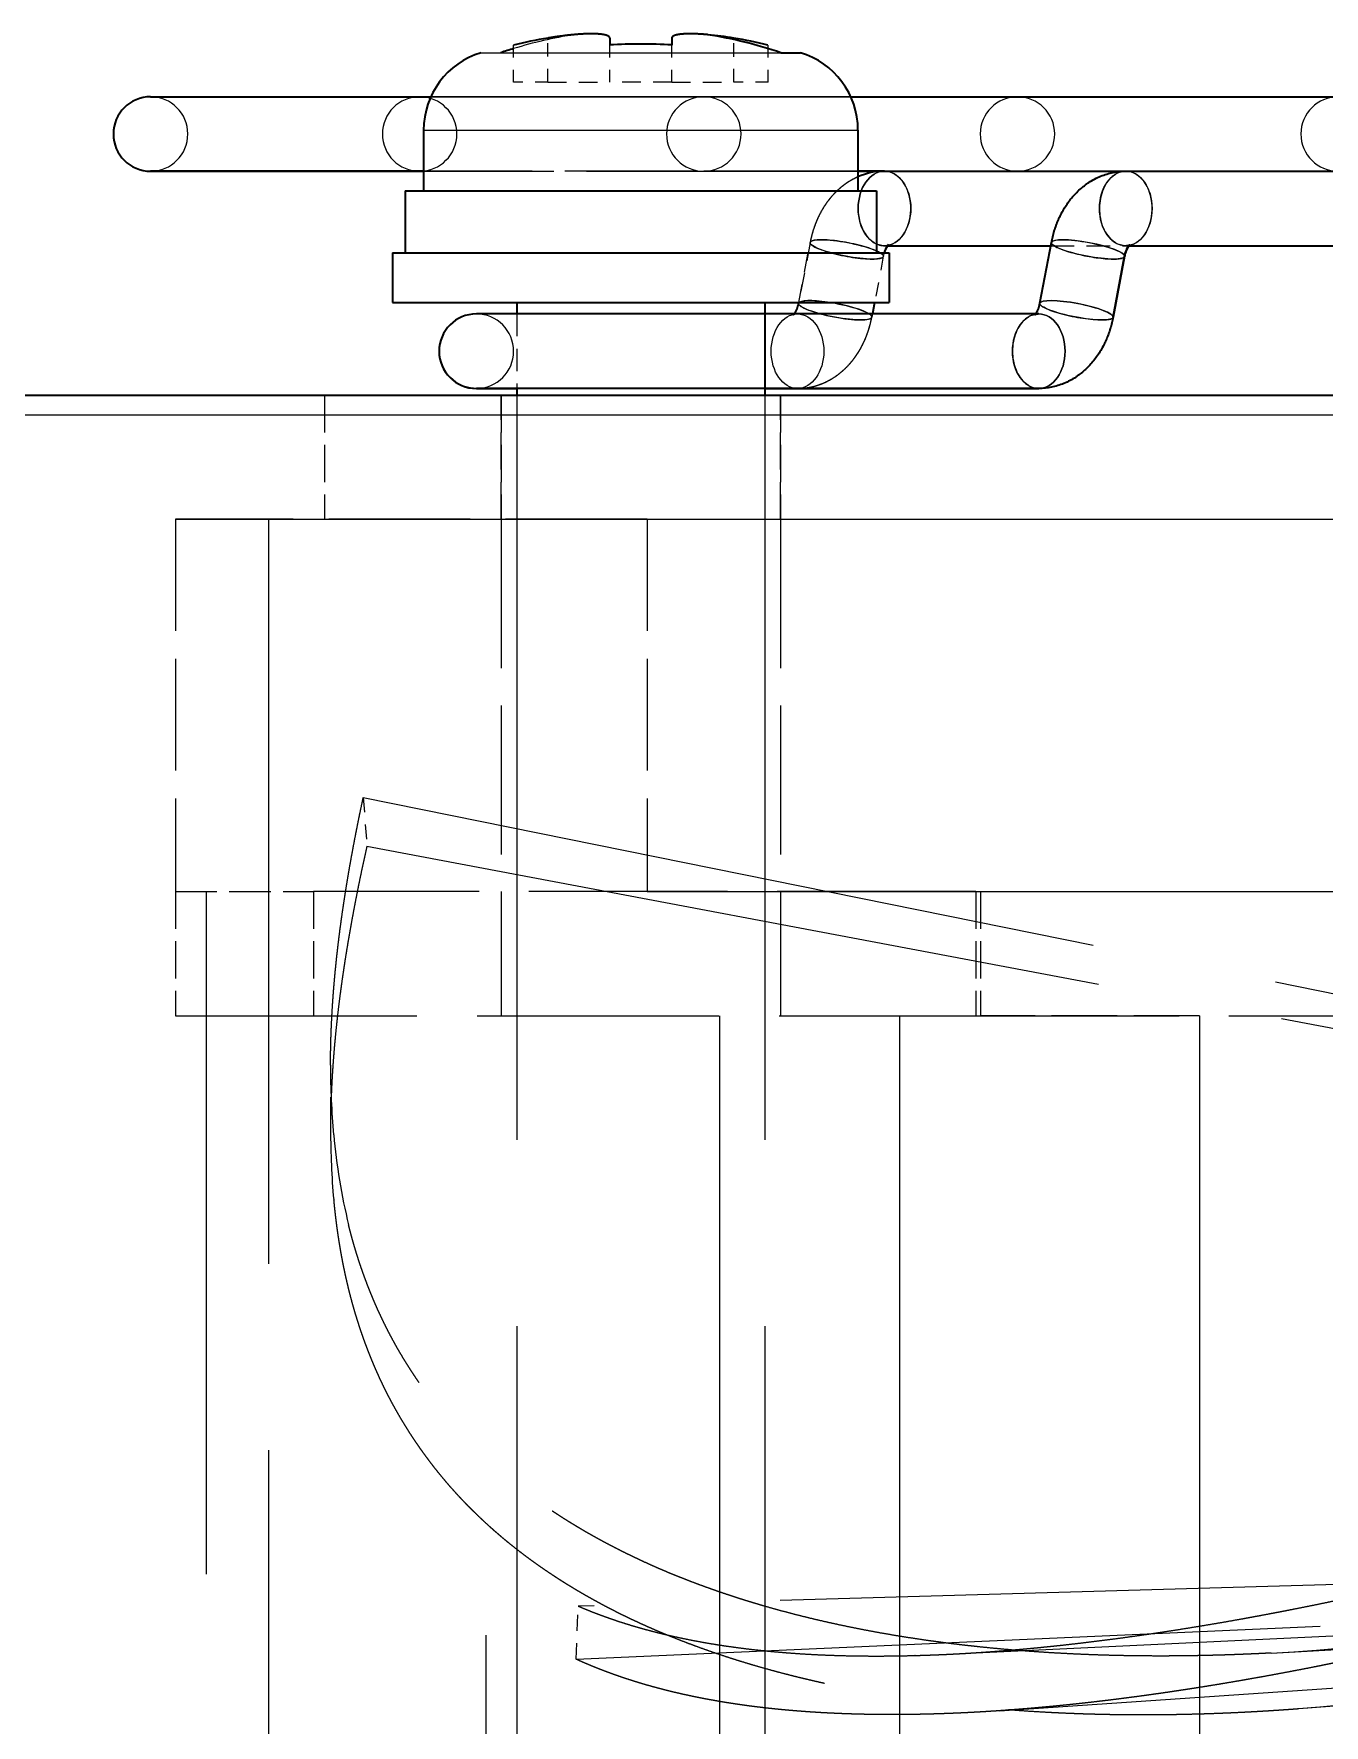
# Model space of a CAD drawing. Extents: x 23 to 587, y 4 to 413.
# Drawn here: x 281.27 to 291.67, y 102.51 to 116.14 of the extents above; entities that cross this region are included whole.
import ezdxf

# ---------------------------------------------------------------- set-up
doc = ezdxf.new("R2010")
doc.units = 0
doc.linetypes.add('DASHDOT', pattern=[18.5, 12, -3, 0.5, -3])
doc.linetypes.add('DASHED', pattern=[15, 12, -3])
doc.layers.get('0').update_dxf_attribs({"lineweight": 13})

# ---------------------------------------------------------------- blocks, each defined once
blk = doc.blocks.new('BLOCK415')
at = {"color": 7, "linetype": 'DASHDOT', "lineweight": 13, "ltscale": 0.351}
for p, q in [((359.39, 95.82), (359.39, 81.78)), ((366.41, 88.8), (352.37, 88.8))]:
    blk.add_line(p, q, dxfattribs=at)
blk = doc.blocks.new('BLOCK424')
at = {"color": 7, "linetype": 'DASHED', "lineweight": 13, "ltscale": 0.01775}
for p, q in [((360.39, 120.843), (360.39, 121.553)), ((360.39, 120.843), (360.39, 121.553)), ((363.39, 120.843), (363.39, 121.553))]:
    blk.add_line(p, q, dxfattribs=at)
at = {"color": 7, "lineweight": 35, "ltscale": 0.002772}
for p, q in [((361.39, 121.553), (361.39, 121.442)), ((362.39, 121.553), (362.39, 121.442))]:
    blk.add_line(p, q, dxfattribs=at)
at = {"color": 7, "lineweight": 13, "ltscale": 0.00059547}
blk.add_line((363.39, 121.529), (363.39, 121.553), dxfattribs=at)
at = {"color": 7, "lineweight": 13, "ltscale": 0.120702}
blk.add_line((359.319, 121.318), (364.147, 121.318), dxfattribs=at)
at = {"color": 7, "linetype": 'DASHED', "lineweight": 13, "ltscale": 0.00787}
blk.add_line((359.319, 121.318), (359.633, 121.318), dxfattribs=at)
at = {"color": 7, "linetype": 'DASHED', "lineweight": 13, "ltscale": 0.120702}
blk.add_line((359.633, 121.318), (364.461, 121.318), dxfattribs=at)
at = {"color": 7, "linetype": 'DASHED', "lineweight": 13, "ltscale": 0.014978}
for p, q in [((359.84, 120.843), (359.84, 121.442)), ((361.39, 120.843), (361.39, 121.442)), ((362.39, 120.843), (362.39, 121.442)), ((363.94, 120.843), (363.94, 121.442))]:
    blk.add_line(p, q, dxfattribs=at)
at = {"color": 7, "linetype": 'DASHED', "lineweight": 13, "ltscale": 0.017154}
blk.add_line((363.39, 120.843), (363.39, 121.529), dxfattribs=at)
at = {"color": 7, "lineweight": 35, "ltscale": 0.00787}
blk.add_line((364.147, 121.318), (364.461, 121.318), dxfattribs=at)
at = {"color": 7, "linetype": 'DASHED', "lineweight": 13, "ltscale": 0.01375}
for p, q in [((360.39, 120.843), (359.84, 120.843)), ((363.94, 120.843), (363.39, 120.843))]:
    blk.add_line(p, q, dxfattribs=at)
at = {"color": 7, "linetype": 'DASHED', "lineweight": 13, "ltscale": 0.025}
for p, q in [((360.39, 120.843), (361.39, 120.843)), ((362.39, 120.843), (361.39, 120.843)), ((362.39, 120.843), (363.39, 120.843))]:
    blk.add_line(p, q, dxfattribs=at)
at = {"color": 7, "lineweight": 35, "ltscale": 0.112897}
blk.add_line((353.99, 120.608), (358.506, 120.608), dxfattribs=at)
at = {"color": 7, "linetype": 'DASHED', "lineweight": 13}
for p, q in [((414.39, 120.608), (353.99, 120.608)), ((358.326, 120.608), (414.39, 120.608)), ((414.39, 120.608), (358.326, 120.608)), ((362.905, 120.608), (414.39, 120.608)), ((414.39, 120.608), (362.905, 120.608)), ((367.96, 120.608), (414.39, 120.608)), ((414.39, 120.608), (367.96, 120.608)), ((413.27, 119.408), (365.817, 119.408)), ((413.27, 119.408), (365.817, 119.408)), ((413.27, 119.408), (365.817, 119.408)), ((365.817, 119.408), (409.378, 119.408)), ((367.96, 119.408), (414.39, 119.408)), ((413.27, 119.408), (367.96, 119.408)), ((369.704, 119.408), (409.378, 119.408)), ((369.706, 119.408), (413.267, 119.408)), ((359.89, 115.8), (359.89, 69.793)), ((363.89, 115.8), (363.89, 69.793)), ((-65.61, 113.8), (556.39, 113.8)), ((-65.61, 113.8), (554.39, 113.8)), ((355.89, 113.8), (355.89, 75.8)), ((361.99, 113.8), (466.79, 113.8)), ((357.417, 109.316), (389.619, 102.807)), ((357.476, 108.534), (389.645, 102.467)), ((354.89, 81.8), (354.89, 107.8)), ((361.99, 107.8), (466.79, 107.8)), ((363.156, 105.8), (363.156, 83.8)), ((363.156, 105.8), (363.156, 83.8)), ((366.057, 105.8), (366.057, 83.8)), ((366.057, 105.8), (366.057, 83.8)), ((370.892, 105.8), (370.892, 83.8)), ((370.892, 105.8), (370.892, 83.8)), ((391.125, 97.142), (360.881, 96.287)), ((360.848, 95.431), (391.111, 96.77)), ((366.838, 95.511), (393.715, 96.805)), ((372.049, 95.531), (395.981, 96.814)), ((367.673, 94.601), (394.079, 96.409)), ((372.492, 94.636), (396.173, 96.424))]:
    blk.add_line(p, q, dxfattribs=at)
at = {"color": 7, "linetype": 'DASHED', "lineweight": 13, "ltscale": 0.169208}
blk.add_line((358.506, 120.608), (365.274, 120.608), dxfattribs=at)
at = {"color": 7, "lineweight": 35}
for p, q in [((365.274, 120.608), (414.39, 120.608)), ((369.706, 119.408), (414.39, 119.408)), ((369.706, 119.408), (414.39, 119.408)), ((369.706, 119.408), (414.39, 119.408)), ((369.706, 119.408), (413.267, 119.408)), ((369.756, 118.208), (413.267, 118.208)), ((369.756, 118.208), (409.378, 118.208)), ((369.756, 118.208), (409.378, 118.208)), ((369.756, 118.208), (413.267, 118.208)), ((-65.61, 115.8), (554.39, 115.8))]:
    blk.add_line(p, q, dxfattribs=at)
at = {"color": 7, "lineweight": 13, "ltscale": 0.164288}
blk.add_line((358.39, 120.072), (364.962, 120.072), dxfattribs=at)
at = {"color": 7, "linetype": 'DASHED', "lineweight": 13, "ltscale": 0.010712}
blk.add_line((358.39, 120.072), (358.818, 120.072), dxfattribs=at)
at = {"color": 7, "lineweight": 35, "ltscale": 0.024475}
for p, q in [((358.39, 120.072), (358.39, 119.093)), ((365.39, 120.072), (365.39, 119.093))]:
    blk.add_line(p, q, dxfattribs=at)
at = {"color": 7, "linetype": 'DASHED', "lineweight": 13, "ltscale": 0.164288}
blk.add_line((358.818, 120.072), (365.39, 120.072), dxfattribs=at)
at = {"color": 7, "lineweight": 13, "ltscale": 0.010712}
blk.add_line((364.962, 120.072), (365.39, 120.072), dxfattribs=at)
at = {"color": 7, "lineweight": 35, "ltscale": 0.11}
for p, q in [((353.99, 119.408), (358.39, 119.408)), ((358.39, 119.408), (353.99, 119.408))]:
    blk.add_line(p, q, dxfattribs=at)
at = {"color": 7, "lineweight": 35, "ltscale": 0.001604}
for p, q in [((358.326, 119.408), (358.39, 119.408)), ((358.39, 119.408), (358.326, 119.408))]:
    blk.add_line(p, q, dxfattribs=at)
at = {"color": 7, "linetype": 'DASHED', "lineweight": 13, "ltscale": 0.175}
for p, q in [((358.39, 119.408), (365.39, 119.408)), ((365.39, 119.408), (358.39, 119.408)), ((358.39, 119.408), (365.39, 119.408)), ((365.39, 119.408), (358.39, 119.408))]:
    blk.add_line(p, q, dxfattribs=at)
at = {"color": 7, "linetype": 'DASHED', "lineweight": 13, "ltscale": 0.062134}
for p, q in [((362.905, 119.408), (365.39, 119.408)), ((365.39, 119.408), (362.905, 119.408))]:
    blk.add_line(p, q, dxfattribs=at)
at = {"color": 7, "lineweight": 35, "ltscale": 0.01068}
blk.add_line((365.39, 119.408), (365.817, 119.408), dxfattribs=at)
at = {"color": 7, "lineweight": 35, "ltscale": 0.010674}
blk.add_line((365.817, 119.408), (365.39, 119.408), dxfattribs=at)
blk.add_line((365.817, 119.408), (365.39, 119.408), dxfattribs=at)
at = {"color": 7, "lineweight": 35, "ltscale": 0.010676}
for p, q in [((365.39, 119.408), (365.817, 119.408)), ((365.817, 119.408), (365.39, 119.408))]:
    blk.add_line(p, q, dxfattribs=at)
at = {"color": 7, "lineweight": 35, "ltscale": 0.010681}
blk.add_line((365.39, 119.408), (365.817, 119.408), dxfattribs=at)
at = {"color": 7, "linetype": 'DASHED', "lineweight": 13, "ltscale": 0.097224}
blk.add_line((365.817, 119.408), (369.706, 119.408), dxfattribs=at)
at = {"color": 7, "linetype": 'DASHED', "lineweight": 13, "ltscale": 0.097227}
blk.add_line((365.817, 119.408), (369.706, 119.408), dxfattribs=at)
at = {"color": 7, "linetype": 'DASHED', "lineweight": 13, "ltscale": 0.09722}
blk.add_line((365.817, 119.408), (369.706, 119.408), dxfattribs=at)
at = {"color": 7, "lineweight": 35, "ltscale": 0.097187}
blk.add_line((365.817, 119.408), (369.704, 119.408), dxfattribs=at)
at = {"color": 7, "lineweight": 35, "ltscale": 0.17837}
blk.add_line((358.09, 119.093), (365.225, 119.093), dxfattribs=at)
at = {"color": 7, "lineweight": 35, "ltscale": 0.025}
for p, q in [((358.09, 119.093), (358.09, 118.093)), ((365.69, 119.093), (365.69, 118.093))]:
    blk.add_line(p, q, dxfattribs=at)
at = {"color": 7, "lineweight": 35, "ltscale": 0.01163}
blk.add_line((365.225, 119.093), (365.69, 119.093), dxfattribs=at)
at = {"color": 7, "lineweight": 35, "ltscale": 0.187758}
for p, q in [((357.89, 118.093), (365.4, 118.093)), ((357.89, 117.293), (365.4, 117.293))]:
    blk.add_line(p, q, dxfattribs=at)
at = {"color": 7, "lineweight": 35, "ltscale": 0.02}
for p, q in [((357.89, 118.093), (357.89, 117.293)), ((365.89, 118.093), (365.89, 117.293))]:
    blk.add_line(p, q, dxfattribs=at)
at = {"color": 7, "linetype": 'DASHED', "lineweight": 13, "ltscale": 0.024935}
for p, q in [((364.619, 118.26), (364.434, 117.28)), ((368.323, 117.28), (368.508, 118.26))]:
    blk.add_line(p, q, dxfattribs=at)
at = {"color": 7, "linetype": 'DASHED', "lineweight": 13, "ltscale": 0.02461}
blk.add_line((364.436, 117.293), (364.619, 118.26), dxfattribs=at)
at = {"color": 7, "lineweight": 35, "ltscale": 0.012242}
for p, q in [((365.4, 118.093), (365.89, 118.093)), ((365.4, 117.293), (365.89, 117.293))]:
    blk.add_line(p, q, dxfattribs=at)
at = {"color": 7, "linetype": 'DASHED', "lineweight": 13, "ltscale": 0.018926}
blk.add_line((365.798, 118.037), (365.657, 117.293), dxfattribs=at)
blk.add_line((365.798, 118.037), (365.657, 117.293), dxfattribs=at)
at = {"color": 7, "linetype": 'DASHED', "lineweight": 13, "ltscale": 0.001445}
blk.add_line((365.812, 118.093), (365.798, 118.037), dxfattribs=at)
blk.add_line((365.812, 118.093), (365.798, 118.037), dxfattribs=at)
at = {"color": 7, "linetype": 'DASHED', "lineweight": 13, "ltscale": 0.00125}
for p, q in [((365.817, 118.208), (365.867, 118.208)), ((365.817, 118.208), (365.867, 118.208)), ((369.706, 118.208), (369.756, 118.208)), ((369.706, 118.208), (369.756, 118.208))]:
    blk.add_line(p, q, dxfattribs=at)
at = {"color": 7, "lineweight": 35, "ltscale": 0.065787}
blk.add_line((365.867, 118.208), (368.498, 118.208), dxfattribs=at)
at = {"color": 7, "lineweight": 35, "ltscale": 0.065789}
blk.add_line((365.867, 118.208), (368.499, 118.208), dxfattribs=at)
at = {"color": 7, "lineweight": 35, "ltscale": 0.024935}
for p, q in [((368.323, 117.28), (368.508, 118.26)), ((369.502, 117.057), (369.687, 118.037)), ((369.687, 118.037), (369.502, 117.057))]:
    blk.add_line(p, q, dxfattribs=at)
at = {"color": 7, "linetype": 'DASHED', "lineweight": 13, "ltscale": 0.03144}
blk.add_line((368.498, 118.208), (369.756, 118.208), dxfattribs=at)
at = {"color": 7, "linetype": 'DASHED', "lineweight": 13, "ltscale": 0.031438}
blk.add_line((368.499, 118.208), (369.756, 118.208), dxfattribs=at)
at = {"color": 7, "lineweight": 35, "ltscale": 0.004612}
blk.add_line((359.89, 117.293), (359.89, 117.108), dxfattribs=at)
at = {"color": 7, "lineweight": 35, "ltscale": 0.037318}
blk.add_line((363.89, 117.293), (363.89, 115.8), dxfattribs=at)
at = {"color": 7, "lineweight": 35, "ltscale": 0.000324867}
blk.add_line((364.434, 117.28), (364.436, 117.293), dxfattribs=at)
at = {"color": 7, "lineweight": 35, "ltscale": 0.004692}
blk.add_line((365.657, 117.293), (365.622, 117.108), dxfattribs=at)
at = {"color": 7, "lineweight": 35, "ltscale": 0.004694}
blk.add_line((365.657, 117.293), (365.622, 117.108), dxfattribs=at)
at = {"color": 7, "linetype": 'DASHED', "lineweight": 13, "ltscale": 0.06875}
blk.add_line((359.24, 117.108), (361.99, 117.108), dxfattribs=at)
at = {"color": 7, "linetype": 'DASHED', "lineweight": 13, "ltscale": 0.020136}
for p, q in [((360.045, 117.108), (359.24, 117.108)), ((359.24, 117.108), (360.045, 117.108))]:
    blk.add_line(p, q, dxfattribs=at)
at = {"color": 7, "lineweight": 35, "ltscale": 0.117364}
for p, q in [((363.935, 117.108), (359.24, 117.108)), ((363.935, 115.908), (359.24, 115.908))]:
    blk.add_line(p, q, dxfattribs=at)
at = {"color": 7, "linetype": 'DASHED', "lineweight": 13, "ltscale": 0.03}
blk.add_line((359.89, 117.108), (359.89, 115.908), dxfattribs=at)
at = {"color": 7, "linetype": 'DASHED', "lineweight": 13, "ltscale": 0.109234}
for p, q in [((364.415, 117.108), (360.045, 117.108)), ((360.045, 117.108), (364.415, 117.108)), ((363.935, 117.108), (368.304, 117.108))]:
    blk.add_line(p, q, dxfattribs=at)
at = {"color": 7, "linetype": 'DASHED', "lineweight": 13, "ltscale": 0.048614}
blk.add_line((361.99, 117.108), (363.935, 117.108), dxfattribs=at)
at = {"color": 7, "lineweight": 35, "ltscale": 0.109234}
for p, q in [((368.304, 117.108), (363.935, 117.108)), ((363.935, 115.908), (368.304, 115.908)), ((368.304, 115.908), (363.935, 115.908))]:
    blk.add_line(p, q, dxfattribs=at)
at = {"color": 7, "linetype": 'DASHED', "lineweight": 13, "ltscale": 0.001317}
blk.add_line((365.622, 117.108), (365.613, 117.057), dxfattribs=at)
at = {"color": 7, "linetype": 'DASHED', "lineweight": 13, "ltscale": 0.001315}
blk.add_line((365.622, 117.108), (365.613, 117.057), dxfattribs=at)
at = {"color": 7, "lineweight": 35, "ltscale": 0.01625}
for p, q in [((359.24, 115.908), (359.89, 115.908)), ((359.89, 115.908), (359.24, 115.908))]:
    blk.add_line(p, q, dxfattribs=at)
at = {"color": 7, "lineweight": 35, "ltscale": 0.016266}
blk.add_line((359.24, 115.908), (359.891, 115.908), dxfattribs=at)
at = {"color": 7, "linetype": 'DASHED', "lineweight": 13, "ltscale": 0.0525}
blk.add_line((359.89, 115.908), (361.99, 115.908), dxfattribs=at)
at = {"color": 7, "linetype": 'DASHED', "lineweight": 13, "ltscale": 0.003886}
blk.add_line((360.045, 115.908), (359.89, 115.908), dxfattribs=at)
at = {"color": 7, "lineweight": 35, "ltscale": 0.002706}
blk.add_line((359.89, 115.908), (359.89, 115.8), dxfattribs=at)
at = {"color": 7, "linetype": 'DASHED', "lineweight": 13, "ltscale": 0.00387}
blk.add_line((359.891, 115.908), (360.045, 115.908), dxfattribs=at)
at = {"color": 7, "linetype": 'DASHED', "lineweight": 13, "ltscale": 0.096112}
blk.add_line((363.89, 115.908), (360.045, 115.908), dxfattribs=at)
at = {"color": 7, "linetype": 'DASHED', "lineweight": 13, "ltscale": 0.096113}
blk.add_line((360.045, 115.908), (363.89, 115.908), dxfattribs=at)
at = {"color": 7, "linetype": 'DASHED', "lineweight": 13, "ltscale": 0.0475}
blk.add_line((361.99, 115.908), (363.89, 115.908), dxfattribs=at)
at = {"color": 7, "lineweight": 35, "ltscale": 0.001114}
blk.add_line((363.89, 115.908), (363.935, 115.908), dxfattribs=at)
at = {"color": 7, "lineweight": 35, "ltscale": 0.013122}
blk.add_line((364.415, 115.908), (363.89, 115.908), dxfattribs=at)
at = {"color": 7, "lineweight": 35, "ltscale": 0.013121}
blk.add_line((363.89, 115.908), (364.415, 115.908), dxfattribs=at)
at = {"color": 7, "lineweight": 35, "ltscale": 0.000301421}
blk.add_line((364.415, 115.908), (364.427, 115.908), dxfattribs=at)
at = {"color": 7, "linetype": 'DASHED', "lineweight": 13, "ltscale": 0.05}
for p, q in [((356.79, 115.8), (356.79, 113.8)), ((359.64, 115.8), (359.64, 113.8)), ((359.64, 113.8), (359.64, 115.8)), ((364.14, 115.8), (364.14, 113.8)), ((364.14, 113.8), (364.14, 115.8)), ((354.39, 107.8), (354.39, 105.8)), ((354.39, 107.8), (354.39, 105.8)), ((356.616, 107.8), (356.616, 105.8)), ((356.616, 107.8), (356.616, 105.8)), ((367.288, 107.8), (367.288, 105.8)), ((367.288, 107.8), (367.288, 105.8)), ((367.364, 107.8), (367.364, 105.8)), ((367.364, 107.8), (367.364, 105.8))]:
    blk.add_line(p, q, dxfattribs=at)
at = {"color": 7, "lineweight": 13}
blk.add_line((-65.61, 115.482), (554.39, 115.482), dxfattribs=at)
at = {"color": 7, "linetype": 'DASHED', "lineweight": 13, "ltscale": 0.19}
blk.add_line((361.99, 113.8), (354.39, 113.8), dxfattribs=at)
at = {"color": 7, "linetype": 'DASHED', "lineweight": 13, "ltscale": 0.15}
for p, q in [((354.39, 113.8), (354.39, 107.8)), ((361.99, 113.8), (361.99, 107.8)), ((361.99, 113.8), (361.99, 107.8))]:
    blk.add_line(p, q, dxfattribs=at)
at = {"color": 7, "linetype": 'DASHED', "lineweight": 13, "ltscale": 0.2}
for p, q in [((359.64, 113.8), (359.64, 105.8)), ((359.64, 113.8), (359.64, 105.8)), ((364.14, 113.8), (364.14, 105.8)), ((364.14, 113.8), (364.14, 105.8))]:
    blk.add_line(p, q, dxfattribs=at)
at = {"color": 7, "linetype": 'DASHED', "lineweight": 13, "ltscale": 0.019605}
blk.add_line((357.417, 109.316), (357.476, 108.534), dxfattribs=at)
at = {"color": 7, "linetype": 'DASHED', "lineweight": 13, "ltscale": 0.05565}
blk.add_line((354.39, 107.8), (356.616, 107.8), dxfattribs=at)
at = {"color": 7, "linetype": 'DASHED', "lineweight": 13, "ltscale": 0.266794}
for p, q in [((367.288, 107.8), (356.616, 107.8)), ((367.364, 105.8), (378.036, 105.8))]:
    blk.add_line(p, q, dxfattribs=at)
at = {"color": 7, "linetype": 'DASHED', "lineweight": 13, "ltscale": 0.32435}
blk.add_line((354.39, 105.8), (367.364, 105.8), dxfattribs=at)
at = {"color": 7, "linetype": 'DASHED', "lineweight": 13, "ltscale": 0.088198}
blk.add_line((370.892, 105.8), (367.364, 105.8), dxfattribs=at)
at = {"color": 7, "linetype": 'DASHED', "lineweight": 13, "ltscale": 0.026161}
blk.add_line((356.89, 105.003), (356.89, 103.956), dxfattribs=at)
at = {"color": 7, "linetype": 'DASHED', "lineweight": 13, "ltscale": 0.021421}
blk.add_line((360.848, 95.431), (360.881, 96.287), dxfattribs=at)
at = {"color": 7, "lineweight": 35}
for centre, radius, start, end in [((361.89, 112.694), 8.985, 99.6088, 103.1872), ((361.89, 112.694), 8.985, 99.6088, 103.1872), ((361.324, 116.095), 5.537, 95.3473, 99.7065), ((361.121, 118.364), 3.259, 90.3914, 95.5149), ((362.456, 116.092), 5.54, 80.2989, 84.6557), ((361.89, 112.694), 8.985, 76.8128, 80.3912), ((359.69, 120.072), 1.3, 106.6012, 180.0006), ((361.89, 112.688), 8.769, 86.7311, 93.2689), ((361.89, 112.688), 8.769, 86.7311, 93.2689), ((364.09, 120.072), 1.3, 359.9994, 73.3988), ((353.99, 120.008), 0.6, 90, 180), ((353.99, 120.008), 0.6, 180, 270), ((365.819, 118.346), 1.063, 90.0992, 113.795), ((366.112, 118.021), 0.308, 138.48, 166.4895), ((366.165, 117.996), 0.366, 144.6215, 164.7498), ((370.101, 117.973), 0.418, 145.3978, 171.2192), ((364.017, 117.345), 0.421, 325.7834, 351.1285), ((367.906, 117.345), 0.421, 325.7618, 351.142), ((359.24, 116.508), 0.6, 90, 270), ((359.242, 116.519), 0.611, 251.3982, 269.8407)]:
    blk.add_arc(centre, radius, start, end, dxfattribs=at)
at = {"color": 7, "linetype": 'DASHED', "lineweight": 13}
for centre, radius, start, end in [((362.66, 118.366), 3.257, 84.4864, 89.623), ((362.456, 116.095), 5.537, 80.2935, 84.6527), ((361.89, 112.694), 8.985, 76.8128, 80.3912), ((353.99, 120.008), 0.6, 360, 90), ((358.326, 120.008), 0.6, 90, 180), ((358.326, 120.008), 0.6, 0, 90), ((362.905, 120.008), 0.6, 90, 180), ((362.905, 120.008), 0.6, 0, 90), ((367.96, 120.008), 0.6, 90, 180), ((367.96, 120.008), 0.6, 360, 90), ((373.128, 120.008), 0.6, 90, 180), ((353.99, 120.008), 0.6, 270, 0), ((358.326, 120.008), 0.6, 180, 270), ((358.326, 120.008), 0.6, 270, 360), ((362.905, 120.008), 0.6, 180, 270), ((362.905, 120.008), 0.6, 270, 360), ((367.96, 120.008), 0.6, 180, 270), ((367.96, 120.008), 0.6, 270, 360), ((373.128, 120.008), 0.6, 180, 270), ((365.821, 118.334), 0.125, 268.2774, 299.2193), ((369.71, 118.334), 0.125, 268.2902, 299.3125), ((359.24, 116.508), 0.6, 90, 180), ((359.24, 116.508), 0.6, 360, 90), ((359.24, 116.508), 0.6, 270, 450), ((359.24, 116.508), 0.6, 180, 251.2218), ((359.24, 116.508), 0.6, 270, 0), ((369.083, 104.98), 12.193, 179.8912, 185.1799), ((369.079, 103.933), 12.188, 179.8903, 185.1793), ((366.622, 104.742), 9.72, 185.0934, 193.7651), ((369.789, 135.294), 39.828, 273.2533, 281.6574), ((369.339, 134.878), 40.366, 274.4794, 282.2537)]:
    blk.add_arc(centre, radius, start, end, dxfattribs=at)
for centre, major_axis, ratio, start_param, end_param in [((361.89, 112.693), (0, -9), 0.877583, 3.279075, 3.404035), ((365.817, 118.808), (0, 0.6), 0.707107, 1.570796326793374, 7.85398163397296), ((365.817, 118.808), (0, -0.6), 0.707107, 3.141593, 4.712389), ((369.706, 118.808), (0, 0.6), 0.707107, 0, 3.269022), ((369.706, 118.808), (0, -0.6), 0.707107, 1.570796326793324, 7.853981633972887), ((365.817, 118.808), (0, -0.6), 0.707107, 4.712389, 6.410674), ((365.209, 118.148), (-0.59, 0.112), 0.183013, 5.515118, 11.798303), ((365.209, 118.148), (0.59, -0.112), 0.183013, 0.651187, 5.515118), ((369.098, 118.148), (0.59, -0.112), 0.183013, 5.515118, 11.798303), ((365.209, 118.148), (0.59, -0.112), 0.183013, 5.515118, 6.720549), ((369.098, 118.148), (-0.59, 0.112), 0.183013, 0, 3.141593), ((365.023, 117.168), (0.59, -0.112), 0.183013, 3.141593, 6.283185), ((365.023, 117.168), (-0.59, 0.112), 0.183013, 3.176254, 9.459439), ((365.023, 117.168), (0.59, -0.112), 0.183013, 1.73248, 3.014508), ((368.912, 117.168), (0.59, -0.112), 0.183013, 4.747050270022327, 11.03023557720191), ((368.912, 117.168), (-0.59, 0.112), 0.183013, 0, 2.373525), ((364.415, 116.508), (0, 0.6), 0.707107, 3.141593, 9.424778), ((364.415, 116.508), (0, -0.6), 0.707107, 4.712389, 10.995574), ((365.023, 117.168), (0.59, -0.112), 0.183013, 0, 0.405927), ((368.304, 116.508), (0, -0.6), 0.707107, 3.141593, 9.424778), ((368.304, 116.508), (0, 0.6), 0.707107, 0, 3.141593), ((368.912, 117.168), (-0.59, 0.112), 0.183013, 2.373525, 3.141593)]:
    blk.add_ellipse(centre, major_axis=major_axis, ratio=ratio, start_param=start_param, end_param=end_param, dxfattribs=at)
at = {"color": 7, "lineweight": 35}
for major_axis, start_param, end_param in [((0, 9), 5.993434, 6.145703), ((0, -9), 3.404035, 3.431344)]:
    blk.add_ellipse((361.89, 112.693), major_axis=major_axis, ratio=0.877583, start_param=start_param, end_param=end_param, dxfattribs=at)
at = {"color": 7, "lineweight": 13}
for centre, major_axis, ratio, start_param, end_param in [((365.817, 118.808), (0, -0.6), 0.707107, 0.127488, 3.141593), ((369.706, 118.808), (0, 0.6), 0.707107, 3.269022, 6.283185), ((369.098, 118.148), (-0.59, 0.112), 0.183013, 3.141593, 6.283185), ((365.209, 118.148), (0.59, -0.112), 0.183013, 0.437364, 0.651187), ((365.023, 117.168), (0.59, -0.112), 0.183013, 3.014508, 3.141593), ((365.023, 117.168), (0.59, -0.112), 0.183013, 0.405927, 1.73248), ((368.912, 117.168), (-0.59, 0.112), 0.183013, 3.141593, 6.283185), ((368.304, 116.508), (0, 0.6), 0.707107, 3.141593, 6.283185)]:
    blk.add_ellipse(centre, major_axis=major_axis, ratio=ratio, start_param=start_param, end_param=end_param, dxfattribs=at)
at = {"color": 7, "lineweight": 35}
for points, degree, knots in [([(361.39, 121.553), (361.39, 121.561), (361.387, 121.567), (361.383, 121.572), (361.362, 121.592), (361.33, 121.601), (361.311, 121.606), (361.222, 121.622), (361.123, 121.624), (361.059, 121.624), (360.945, 121.621), (360.754, 121.603), (360.693, 121.596), (360.606, 121.586), (360.47, 121.566), (360.445, 121.562), (360.419, 121.558), (360.39, 121.553)], 5, [0, 0, 0, 0, 0, 0, 0.540316, 0.540316, 0.540316, 2.32834, 2.32834, 2.32834, 6.813016, 6.813016, 6.813016, 8.576314, 8.576314, 8.576314, 8.934212, 8.934212, 8.934212, 8.934212, 8.934212, 8.934212]), ([(362.681, 121.623), (362.636, 121.623), (362.594, 121.621), (362.556, 121.619), (362.498, 121.613), (362.445, 121.6), (362.43, 121.594), (362.408, 121.585), (362.394, 121.569), (362.392, 121.564), (362.39, 121.559), (362.39, 121.553)], 5, [0, 0, 0, 0, 0, 0, 2.598162, 2.598162, 2.598162, 3.910884, 3.910884, 3.910884, 4.340147, 4.340147, 4.340147, 4.340147, 4.340147, 4.340147]), ([(362.972, 121.608), (362.842, 121.62), (362.759, 121.622), (362.693, 121.624), (362.588, 121.623), (362.494, 121.611), (362.47, 121.606), (362.429, 121.598), (362.4, 121.577), (362.395, 121.57), (362.39, 121.563), (362.39, 121.553)], 5, [0, 0, 0, 0, 0, 0, 4.334597, 4.334597, 4.334597, 6.500583, 6.500583, 6.500583, 7.188937, 7.188937, 7.188937, 7.188937, 7.188937, 7.188937]), ([(368.508, 118.26), (368.514, 118.291), (368.528, 118.354), (368.553, 118.446), (368.584, 118.537), (368.619, 118.624), (368.659, 118.71), (368.706, 118.795), (368.759, 118.879), (368.817, 118.958), (368.881, 119.032), (368.949, 119.101), (369.02, 119.162), (369.074, 119.202), (369.135, 119.243), (369.202, 119.283), (369.299, 119.329), (369.4, 119.365), (369.502, 119.39), (369.604, 119.405), (369.672, 119.408), (369.706, 119.408)], 3, [0, 0, 0, 0, 0.09573, 0.191186, 0.287106, 0.382667, 0.472045, 0.575062, 0.672377, 0.769248, 0.868474, 0.966541, 1.058416, 1.149906, 1.168138, 1.276605, 1.384601, 1.491094, 1.597268, 1.698987, 1.800603, 1.800603, 1.800603, 1.800603]), ([(369.687, 118.037), (369.689, 118.047), (369.694, 118.067), (369.702, 118.096), (369.711, 118.123), (369.72, 118.146), (369.73, 118.167), (369.74, 118.185), (369.75, 118.2), (369.758, 118.211), (369.764, 118.218), (369.769, 118.222), (369.771, 118.224), (369.771, 118.224)], 3, [0, 0, 0, 0, 0.0318914, 0.0620744, 0.0904206, 0.1161797, 0.1380318, 0.1600777, 0.1772338, 0.1907677, 0.2007246, 0.2065693, 0.208585, 0.208585, 0.208585, 0.208585]), ([(369.502, 117.057), (369.496, 117.025), (369.482, 116.963), (369.457, 116.871), (369.426, 116.78), (369.391, 116.693), (369.351, 116.606), (369.304, 116.521), (369.251, 116.438), (369.193, 116.359), (369.129, 116.284), (369.061, 116.216), (368.99, 116.155), (368.936, 116.115), (368.875, 116.074), (368.808, 116.034), (368.711, 115.988), (368.61, 115.952), (368.508, 115.927), (368.406, 115.912), (368.338, 115.908), (368.304, 115.908)], 3, [0, 0, 0, 0, 0.09573, 0.191186, 0.287106, 0.382667, 0.472045, 0.575062, 0.672377, 0.769248, 0.868474, 0.966541, 1.058416, 1.149906, 1.168138, 1.276605, 1.384601, 1.491094, 1.597268, 1.698987, 1.800603, 1.800603, 1.800603, 1.800603]), ([(369.502, 117.057), (369.496, 117.025), (369.482, 116.963), (369.457, 116.871), (369.426, 116.78), (369.391, 116.693), (369.351, 116.606), (369.304, 116.521), (369.251, 116.438), (369.193, 116.359), (369.129, 116.284), (369.061, 116.216), (368.99, 116.155), (368.936, 116.115), (368.875, 116.074), (368.808, 116.034), (368.711, 115.988), (368.61, 115.952), (368.508, 115.927), (368.406, 115.912), (368.338, 115.908), (368.304, 115.908)], 3, [0, 0, 0, 0, 0.09573, 0.191186, 0.287106, 0.382667, 0.472045, 0.575062, 0.672377, 0.769248, 0.868474, 0.966541, 1.058416, 1.149906, 1.168138, 1.276605, 1.384601, 1.491094, 1.597268, 1.698987, 1.800603, 1.800603, 1.800603, 1.800603])]:
    blk.add_open_spline(points, degree=degree, knots=knots, dxfattribs=at)
at = {"color": 7, "linetype": 'DASHED', "lineweight": 13}
for points, degree, knots in [([(361.099, 121.623), (361.153, 121.623), (361.202, 121.621), (361.24, 121.617), (361.304, 121.611), (361.359, 121.591), (361.37, 121.584), (361.386, 121.575), (361.39, 121.557), (361.39, 121.556), (361.39, 121.554), (361.39, 121.553)], 5, [0, 0, 0, 0, 0, 0, 3.131027, 3.131027, 3.131027, 4.347534, 4.347534, 4.347534, 4.458647, 4.458647, 4.458647, 4.458647, 4.458647, 4.458647]), ([(365.817, 119.408), (365.781, 119.408), (365.71, 119.405), (365.604, 119.388), (365.501, 119.361), (365.403, 119.325), (365.309, 119.28), (365.244, 119.242), (365.185, 119.202), (365.131, 119.162), (365.06, 119.101), (364.992, 119.032), (364.928, 118.958), (364.87, 118.879), (364.817, 118.795), (364.77, 118.71), (364.729, 118.624), (364.695, 118.537), (364.664, 118.446), (364.639, 118.354), (364.625, 118.291), (364.619, 118.26)], 3, [0, 0, 0, 0, 0.107128, 0.214376, 0.319932, 0.425806, 0.52892, 0.632464, 0.650696, 0.742186, 0.834061, 0.932128, 1.031354, 1.128225, 1.22554, 1.328557, 1.417935, 1.513496, 1.609416, 1.704872, 1.800602, 1.800602, 1.800602, 1.800602]), ([(368.508, 118.26), (368.514, 118.291), (368.528, 118.354), (368.553, 118.446), (368.584, 118.537), (368.619, 118.624), (368.659, 118.71), (368.706, 118.795), (368.759, 118.879), (368.817, 118.958), (368.881, 119.032), (368.949, 119.101), (369.02, 119.162), (369.074, 119.202), (369.135, 119.243), (369.202, 119.283), (369.299, 119.329), (369.4, 119.365), (369.502, 119.39), (369.604, 119.405), (369.672, 119.408), (369.706, 119.408)], 3, [0, 0, 0, 0, 0.09573, 0.191186, 0.287106, 0.382667, 0.472045, 0.575062, 0.672377, 0.769248, 0.868474, 0.966541, 1.058416, 1.149906, 1.168138, 1.276605, 1.384601, 1.491094, 1.597268, 1.698987, 1.800603, 1.800603, 1.800603, 1.800603]), ([(365.39, 119.318), (365.356, 119.303), (365.297, 119.273), (365.231, 119.234), (365.17, 119.191), (365.106, 119.142), (365.029, 119.071), (364.959, 118.996), (364.895, 118.914), (364.835, 118.826), (364.784, 118.737), (364.739, 118.645), (364.701, 118.553), (364.667, 118.457), (364.64, 118.359), (364.626, 118.293), (364.619, 118.26)], 3, [0, 0, 0, 0, 0.112079, 0.197796, 0.22953, 0.337624, 0.437127, 0.542885, 0.646738, 0.749871, 0.858871, 0.956336, 1.056129, 1.158187, 1.259578, 1.361228, 1.361228, 1.361228, 1.361228]), ([(365.817, 118.208), (365.826, 118.208), (365.835, 118.209), (365.844, 118.21), (365.857, 118.213), (365.869, 118.218), (365.873, 118.22), (365.879, 118.222), (365.883, 118.226), (365.879, 118.222), (365.876, 118.22), (365.875, 118.218), (365.875, 118.218), (365.874, 118.216), (365.872, 118.214), (365.87, 118.212), (365.868, 118.21), (365.867, 118.208)], 5, [0, 0, 0, 0, 0, 0, 0.04430919, 0.04430919, 0.04430919, 0.06688695, 0.06688695, 0.06688695, 0.07352232, 0.07352232, 0.07352232, 0.07807349, 0.07807349, 0.07807349, 0.08924614, 0.08924614, 0.08924614, 0.08924614, 0.08924614, 0.08924614]), ([(369.757, 118.21), (369.759, 118.211), (369.76, 118.213), (369.762, 118.215), (369.763, 118.217), (369.765, 118.219), (369.765, 118.219), (369.766, 118.22), (369.769, 118.222), (369.772, 118.225), (369.768, 118.222), (369.761, 118.219), (369.757, 118.217), (369.745, 118.213), (369.732, 118.21), (369.723, 118.209), (369.715, 118.208), (369.706, 118.208)], 5, [0, 0, 0, 0, 0, 0, 0.01049787, 0.01049787, 0.01049787, 0.0149495, 0.0149495, 0.0149495, 0.02074533, 0.02074533, 0.02074533, 0.04501557, 0.04501557, 0.04501557, 0.08758262, 0.08758262, 0.08758262, 0.08758262, 0.08758262, 0.08758262]), ([(364.415, 117.108), (364.409, 117.108), (364.403, 117.108), (364.396, 117.107), (364.386, 117.106), (364.375, 117.103), (364.37, 117.102), (364.364, 117.1), (364.359, 117.097), (364.357, 117.096), (364.354, 117.095), (364.352, 117.093), (364.347, 117.09), (364.357, 117.097), (364.357, 117.099), (364.359, 117.101), (364.363, 117.106), (364.367, 117.111), (364.369, 117.113), (364.375, 117.122), (364.38, 117.131), (364.384, 117.138), (364.401, 117.168), (364.414, 117.201), (364.422, 117.227), (364.429, 117.253), (364.434, 117.28)], 5, [0, 0, 0, 0, 0, 0, 0.0306492, 0.0306492, 0.0306492, 0.0546119, 0.0546119, 0.0546119, 0.0623627, 0.0623627, 0.0623627, 0.0704112, 0.0704112, 0.0704112, 0.0875156, 0.0875156, 0.0875156, 0.1013601, 0.1013601, 0.1013601, 0.1404703, 0.1404703, 0.1404703, 0.2758712, 0.2758712, 0.2758712, 0.2758712, 0.2758712, 0.2758712]), ([(368.323, 117.28), (368.318, 117.253), (368.311, 117.227), (368.303, 117.201), (368.29, 117.168), (368.274, 117.138), (368.27, 117.131), (368.264, 117.122), (368.258, 117.113), (368.256, 117.111), (368.253, 117.106), (368.248, 117.101), (368.246, 117.099), (368.246, 117.097), (368.236, 117.09), (368.241, 117.093), (368.244, 117.095), (368.247, 117.097), (368.248, 117.097), (368.254, 117.1), (368.261, 117.102), (368.265, 117.103), (368.276, 117.106), (368.286, 117.107), (368.292, 117.108), (368.298, 117.108), (368.304, 117.108)], 5, [0, 0, 0, 0, 0, 0, 0.1354009, 0.1354009, 0.1354009, 0.1745111, 0.1745111, 0.1745111, 0.1883556, 0.1883556, 0.1883556, 0.20546, 0.20546, 0.20546, 0.2138078, 0.2138078, 0.2138078, 0.2221953, 0.2221953, 0.2221953, 0.2467214, 0.2467214, 0.2467214, 0.275872, 0.275872, 0.275872, 0.275872, 0.275872, 0.275872]), ([(364.415, 117.108), (364.406, 117.108), (364.397, 117.108), (364.388, 117.106), (364.375, 117.103), (364.363, 117.099), (364.359, 117.096), (364.353, 117.095), (364.349, 117.091), (364.353, 117.095), (364.355, 117.097), (364.357, 117.098), (364.357, 117.099), (364.358, 117.1), (364.36, 117.103), (364.362, 117.104), (364.363, 117.106), (364.365, 117.108)], 5, [0, 0, 0, 0, 0, 0, 0.04430886, 0.04430886, 0.04430886, 0.06688692, 0.06688692, 0.06688692, 0.07352195, 0.07352195, 0.07352195, 0.07807289, 0.07807289, 0.07807289, 0.08924511, 0.08924511, 0.08924511, 0.08924511, 0.08924511, 0.08924511]), ([(364.415, 115.908), (364.451, 115.908), (364.522, 115.912), (364.628, 115.928), (364.731, 115.955), (364.829, 115.991), (364.923, 116.036), (364.988, 116.075), (365.047, 116.115), (365.101, 116.155), (365.172, 116.216), (365.24, 116.284), (365.304, 116.359), (365.362, 116.438), (365.415, 116.521), (365.462, 116.606), (365.502, 116.693), (365.537, 116.78), (365.568, 116.871), (365.593, 116.963), (365.607, 117.025), (365.613, 117.057)], 3, [0, 0, 0, 0, 0.107128, 0.214376, 0.319932, 0.425806, 0.52892, 0.632464, 0.650696, 0.742186, 0.834061, 0.932128, 1.031354, 1.128225, 1.22554, 1.328557, 1.417935, 1.513496, 1.609416, 1.704872, 1.800602, 1.800602, 1.800602, 1.800602]), ([(364.427, 115.908), (364.464, 115.909), (364.539, 115.914), (364.65, 115.933), (364.757, 115.963), (364.861, 116.005), (364.947, 116.051), (365.011, 116.09), (365.07, 116.132), (365.135, 116.182), (365.21, 116.253), (365.279, 116.329), (365.342, 116.41), (365.4, 116.497), (365.451, 116.585), (365.495, 116.676), (365.533, 116.767), (365.565, 116.862), (365.592, 116.958), (365.606, 117.024), (365.613, 117.057)], 3, [0, 0, 0, 0, 0.112455, 0.224619, 0.335536, 0.445705, 0.560997, 0.62782, 0.670591, 0.776594, 0.8758, 0.980332, 1.08263, 1.184569, 1.292693, 1.388141, 1.487085, 1.587862, 1.688028, 1.788458, 1.788458, 1.788458, 1.788458]), ([(368.254, 117.108), (368.252, 117.106), (368.251, 117.105), (368.249, 117.103), (368.247, 117.101), (368.246, 117.098), (368.246, 117.098), (368.245, 117.097), (368.243, 117.096), (368.243, 117.095), (368.242, 117.094), (368.24, 117.093), (368.239, 117.091), (368.242, 117.097), (368.249, 117.094), (368.252, 117.099), (368.265, 117.103), (368.278, 117.107), (368.287, 117.108), (368.295, 117.108), (368.304, 117.108)], 5, [0, 0, 0, 0, 0, 0, 0.01109545, 0.01109545, 0.01109545, 0.01595832, 0.01595832, 0.01595832, 0.01833591, 0.01833591, 0.01833591, 0.02211902, 0.02211902, 0.02211902, 0.04597341, 0.04597341, 0.04597341, 0.08899124, 0.08899124, 0.08899124, 0.08899124, 0.08899124, 0.08899124]), ([(404.587, 108.534), (402.423, 107.134), (400.188, 105.81), (397.894, 104.561), (395.161, 103.183), (392.379, 101.905), (391.976, 101.722), (391.174, 101.364), (390.37, 101.014), (389.967, 100.841), (389.157, 100.498), (388.346, 100.164), (387.941, 100), (387.128, 99.675), (386.315, 99.36), (385.923, 99.21), (384.457, 98.659), (382.998, 98.141), (381.95, 97.785), (380.4, 97.284), (378.869, 96.826), (378.369, 96.681), (377.402, 96.408), (376.446, 96.155), (375.984, 96.036), (375.098, 95.817), (374.224, 95.616), (373.805, 95.524), (372.673, 95.285), (371.576, 95.082), (370.9, 94.97), (369.829, 94.812), (368.802, 94.696), (368.419, 94.658), (368.042, 94.627), (367.673, 94.601)], 5, [0, 0, 0, 0, 0, 0, 21.065055, 21.065055, 21.065055, 24.59008, 24.59008, 24.59008, 28.120248, 28.120248, 28.120248, 31.648938, 31.648938, 31.648938, 35.205324, 35.205324, 35.205324, 44.449292, 44.449292, 44.449292, 48.959065, 48.959065, 48.959065, 53.213524, 53.213524, 53.213524, 57.179683, 57.179683, 57.179683, 64.042793, 64.042793, 64.042793, 68.23656, 68.23656, 68.23656, 68.23656, 68.23656, 68.23656]), ([(356.94, 102.833), (356.959, 102.624), (356.983, 102.417), (357.013, 102.213), (357.08, 101.812), (357.169, 101.421), (357.217, 101.23), (357.324, 100.859), (357.451, 100.497), (357.519, 100.322), (357.662, 99.982), (357.825, 99.654), (357.911, 99.495), (358.263, 98.885), (358.689, 98.318), (359.048, 97.92), (359.648, 97.365), (360.339, 96.869), (360.578, 96.711), (361.076, 96.408), (361.612, 96.132), (361.891, 96.001), (362.323, 95.814), (362.775, 95.643), (362.93, 95.587), (363.242, 95.48), (363.562, 95.379), (363.724, 95.331), (364.592, 95.085), (365.508, 94.891), (366.282, 94.767), (367.722, 94.6), (369.232, 94.536), (369.914, 94.527), (370.841, 94.541), (371.785, 94.588), (372.025, 94.603), (372.258, 94.618), (372.492, 94.636)], 5, [0, 0, 0, 0, 0, 0, 3.207749, 3.207749, 3.207749, 6.354962, 6.354962, 6.354962, 9.389117, 9.389117, 9.389117, 12.319223, 12.319223, 12.319223, 20.854245, 20.854245, 20.854245, 25.074149, 25.074149, 25.074149, 29.305593, 29.305593, 29.305593, 31.441779, 31.441779, 31.441779, 33.577965, 33.577965, 33.577965, 42.784422, 42.784422, 42.784422, 50.220238, 50.220238, 50.220238, 52.653279, 52.653279, 52.653279, 52.653279, 52.653279, 52.653279]), ([(372.049, 95.531), (371.572, 95.506), (371.099, 95.489), (370.629, 95.48), (369.397, 95.479), (368.195, 95.54), (367.464, 95.602), (366.203, 95.756), (365.012, 95.99), (364.5, 96.109), (363.767, 96.308), (363.071, 96.543), (362.848, 96.623), (362.417, 96.788), (362.003, 96.968), (361.804, 97.061), (361.419, 97.25), (361.052, 97.452), (360.876, 97.555), (360.539, 97.763), (360.221, 97.983), (360.069, 98.094), (359.478, 98.551), (358.959, 99.051), (358.611, 99.451), (358.149, 100.09), (357.779, 100.779), (357.666, 101.016), (357.487, 101.435), (357.337, 101.869), (357.28, 102.054), (357.228, 102.241), (357.181, 102.429)], 5, [0, 0, 0, 0, 0, 0, 4.962853, 4.962853, 4.962853, 13.112565, 13.112565, 13.112565, 19.496217, 19.496217, 19.496217, 22.580934, 22.580934, 22.580934, 25.571949, 25.571949, 25.571949, 28.476742, 28.476742, 28.476742, 31.289708, 31.289708, 31.289708, 39.740622, 39.740622, 39.740622, 44.012217, 44.012217, 44.012217, 47.103032, 47.103032, 47.103032, 47.103032, 47.103032, 47.103032]), ([(366.838, 95.511), (367.559, 95.546), (368.31, 95.607), (369.085, 95.693), (370.713, 95.915), (372.436, 96.233), (373.341, 96.42), (374.738, 96.736), (376.176, 97.102), (376.662, 97.23), (377.664, 97.503), (378.677, 97.796), (379.189, 97.948), (380.225, 98.265), (381.269, 98.602), (381.789, 98.773), (382.853, 99.133), (383.922, 99.511), (384.46, 99.705), (385.54, 100.104), (386.622, 100.52), (387.183, 100.74), (388.317, 101.193), (389.451, 101.665), (390.042, 101.916), (390.629, 102.171), (391.214, 102.429)], 5, [0, 0, 0, 0, 0, 0, 8.425721, 8.425721, 8.425721, 17.186477, 17.186477, 17.186477, 21.726245, 21.726245, 21.726245, 26.326454, 26.326454, 26.326454, 31.001243, 31.001243, 31.001243, 35.718507, 35.718507, 35.718507, 40.449149, 40.449149, 40.449149, 45.58928, 45.58928, 45.58928, 45.58928, 45.58928, 45.58928]), ([(360.881, 96.287), (361.686, 95.941), (362.607, 95.689), (363.65, 95.531), (364.945, 95.456), (366.376, 95.493), (366.529, 95.498), (366.683, 95.504), (366.838, 95.511)], 5, [0, 0, 0, 0, 0, 0, 15.380138, 15.380138, 15.380138, 17.192912, 17.192912, 17.192912, 17.192912, 17.192912, 17.192912]), ([(367.673, 94.601), (367.149, 94.565), (366.639, 94.542), (366.143, 94.532), (365.507, 94.536), (364.897, 94.564), (364.743, 94.572), (364.451, 94.592), (364.167, 94.617), (364.027, 94.631), (363.752, 94.662), (363.483, 94.698), (363.347, 94.719), (362.704, 94.824), (362.106, 94.963), (361.658, 95.097), (361.239, 95.253), (360.848, 95.431)], 5, [0, 0, 0, 0, 0, 0, 5.943987, 5.943987, 5.943987, 7.877766, 7.877766, 7.877766, 9.81166, 9.81166, 9.81166, 11.719691, 11.719691, 11.719691, 19.226094, 19.226094, 19.226094, 19.226094, 19.226094, 19.226094])]:
    blk.add_open_spline(points, degree=degree, knots=knots, dxfattribs=at)
for points in [[(356.89, 105.003), (356.89, 105.812), (356.95, 106.649), (357.063, 107.513), (357.221, 108.402), (357.417, 109.316)], [(357.476, 108.534), (357.259, 107.562), (357.083, 106.617), (356.958, 105.7), (356.89, 104.812), (356.89, 103.956)]]:
    blk.add_open_spline(points, degree=5, dxfattribs=at)

msp = doc.modelspace()

# ---------------------------------------------------------------- block references
at = {"lineweight": 0, "xscale": 0.5, "yscale": 0.5, "zscale": 0.5}
for name in ['BLOCK424', 'BLOCK415']:
    msp.add_blockref(name, (105.216, 55.325), dxfattribs=at)

doc.saveas('drawing.dxf')
